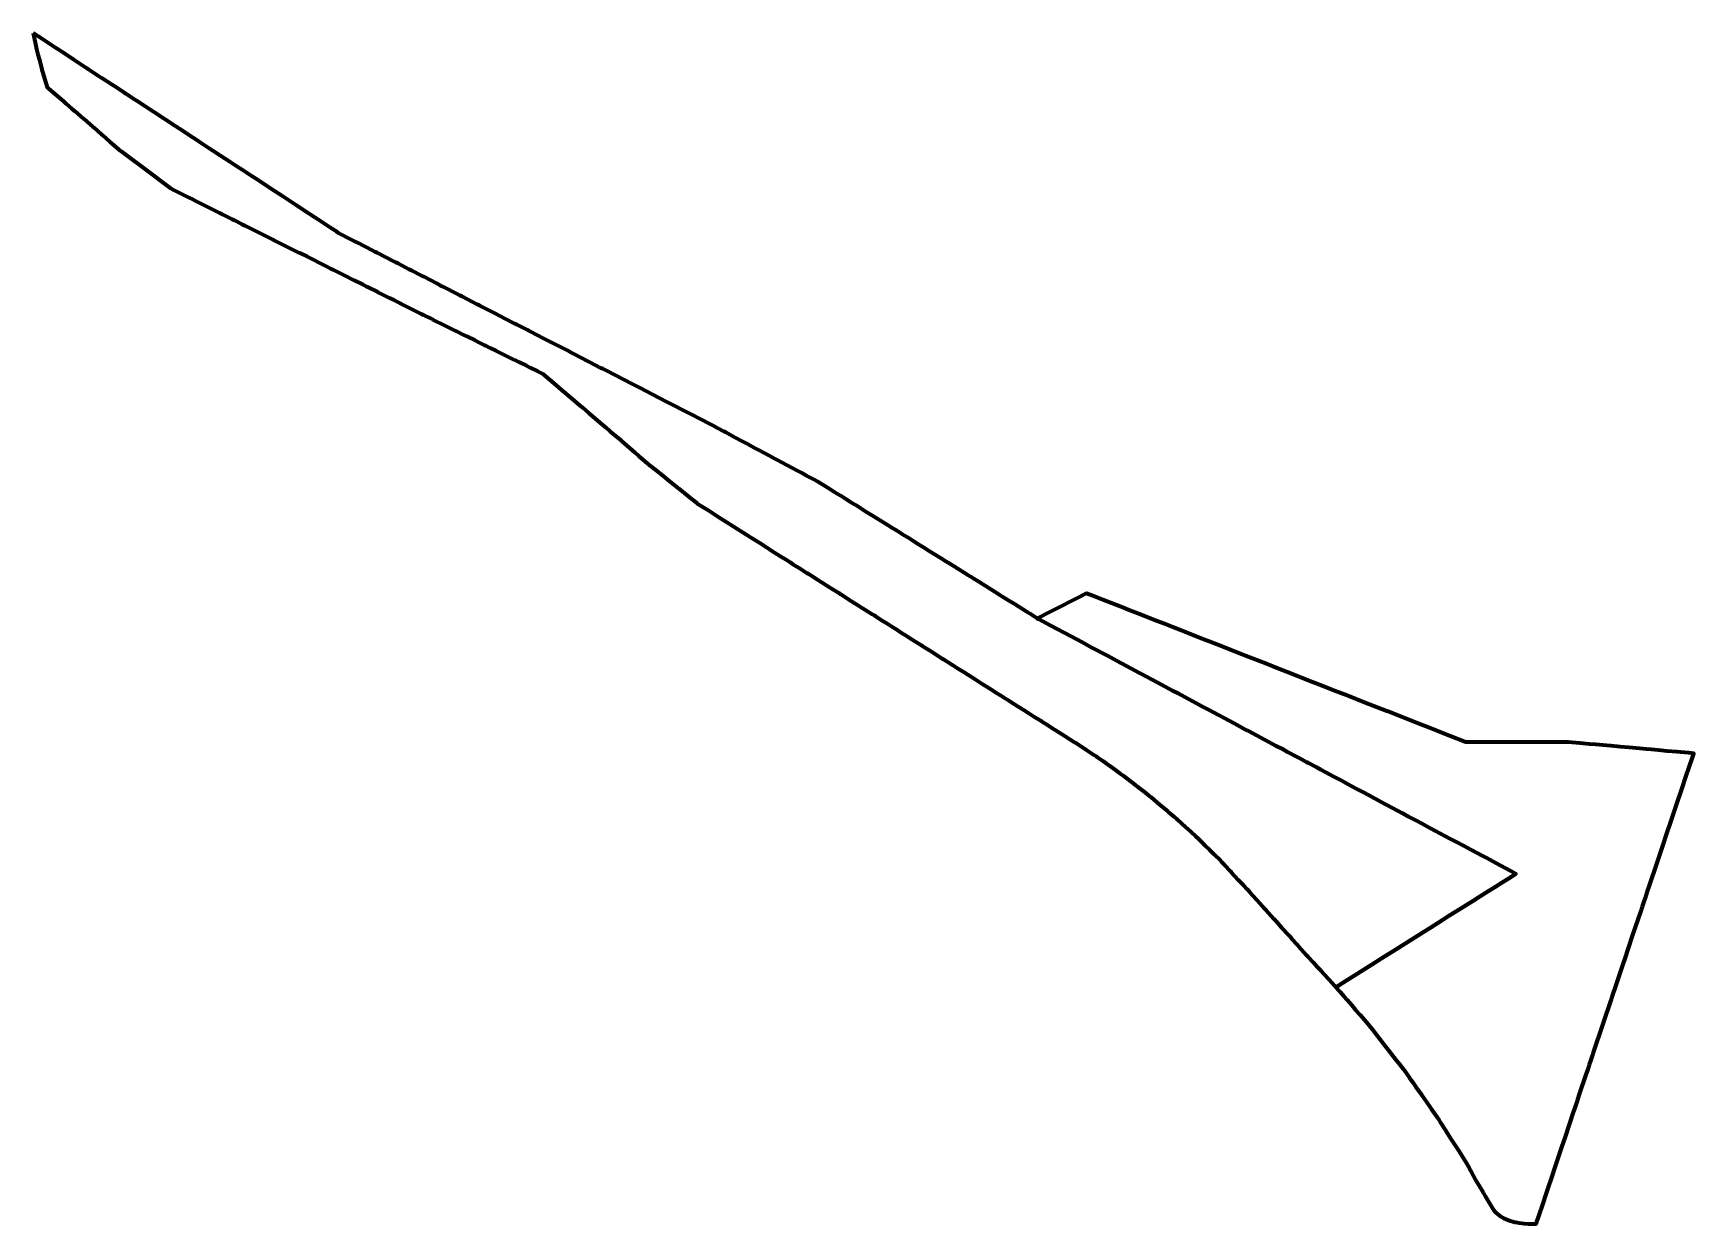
# Model space of a CAD drawing. Header units: metres. Extents: x 808009 to 808294, y 9156633 to 9156838.
import ezdxf

# ---------------------------------------------------------------- set-up
doc = ezdxf.new("R2010")
doc.units = ezdxf.units.M
doc.header["$MEASUREMENT"] = 0
doc.layers.add('2812-21194', color=1, linetype='Continuous')

msp = doc.modelspace()

# ---------------------------------------------------------------- linework, layer by layer
at = {"layer": '2812-21194', "color": 40, "lineweight": 70, "true_color": 0xffbb00}
msp.add_lwpolyline([(808008.56, 9156837.95), (808008.97, 9156836.04), (808009.14, 9156835.21), (808009.3, 9156834.5), (808009.36, 9156834.27), (808009.62, 9156833.36), (808010.02, 9156831.91), (808010.19, 9156831.31), (808010.73, 9156829.42), (808010.94, 9156828.68), (808011.19, 9156828.46), (808012.28, 9156827.51), (808013.75, 9156826.23), (808014.07, 9156825.96), (808014.2, 9156825.84), (808015.22, 9156824.95), (808015.7, 9156824.54), (808015.72, 9156824.52), (808017.21, 9156823.22), (808017.22, 9156823.22), (808017.31, 9156823.14), (808018.81, 9156821.83), (808018.97, 9156821.7), (808020.34, 9156820.51), (808020.4, 9156820.45), (808020.48, 9156820.38), (808021.77, 9156819.27), (808022.04, 9156819.03), (808023.31, 9156817.93), (808023.49, 9156817.77), (808023.69, 9156817.62), (808024.62, 9156816.93), (808027.75, 9156814.59), (808032.21, 9156811.25), (808032.53, 9156811.09), (808032.7, 9156811.01), (808035.47, 9156809.62), (808035.98, 9156809.36), (808036.4, 9156809.15), (808036.84, 9156808.93), (808038.13, 9156808.29), (808039.93, 9156807.39), (808040.6, 9156807.05), (808040.9, 9156806.9), (808041.19, 9156806.76), (808042.79, 9156805.95), (808043.18, 9156805.76), (808043.56, 9156805.57), (808044.59, 9156805.05), (808044.97, 9156804.86), (808046.34, 9156804.18), (808047.83, 9156803.43), (808048.09, 9156803.3), (808048.99, 9156802.85), (808049.78, 9156802.45), (808049.86, 9156802.41), (808054.25, 9156800.22), (808054.26, 9156800.21), (808054.4, 9156800.14), (808055.7, 9156799.49), (808056.62, 9156799.03), (808057.97, 9156798.35), (808058.77, 9156797.95), (808059.84, 9156797.42), (808060.11, 9156797.28), (808060.5, 9156797.09), (808061.95, 9156796.36), (808063.75, 9156795.46), (808065.27, 9156794.7), (808065.52, 9156794.57), (808065.78, 9156794.44), (808066.04, 9156794.32), (808067.8, 9156793.43), (808068.1, 9156793.28), (808069.83, 9156792.42), (808070.7, 9156791.98), (808071.71, 9156791.47), (808071.79, 9156791.43), (808073.51, 9156790.57), (808073.59, 9156790.53), (808075.34, 9156789.66), (808075.74, 9156789.46), (808076.13, 9156789.26), (808077.15, 9156788.76), (808077.3, 9156788.69), (808077.42, 9156788.63), (808079.28, 9156787.71), (808080.81, 9156786.95), (808081.12, 9156786.8), (808081.19, 9156786.76), (808082.75, 9156785.99), (808083.24, 9156785.75), (808084.57, 9156785.09), (808085.22, 9156784.77), (808086.22, 9156784.28), (808086.42, 9156784.18), (808087.17, 9156783.81), (808088.22, 9156783.29), (808089.27, 9156782.77), (808090.21, 9156782.3), (808091.21, 9156781.81), (808091.31, 9156781.76), (808092.1, 9156781.37), (808093.38, 9156780.74), (808094.02, 9156780.42), (808095.38, 9156779.75), (808095.8, 9156779.54), (808096.29, 9156779.3), (808096.3, 9156779.29), (808098.58, 9156777.35), (808099.51, 9156776.56), (808099.74, 9156776.36), (808099.77, 9156776.34), (808100.99, 9156775.3), (808101.25, 9156775.08), (808102.6, 9156773.93), (808102.82, 9156773.74), (808103.08, 9156773.52), (808104.13, 9156772.62), (808104.53, 9156772.28), (808105.6, 9156771.37), (808106.11, 9156770.93), (808107.1, 9156770.09), (808107.82, 9156769.47), (808108.79, 9156768.65), (808109.56, 9156767.99), (808109.85, 9156767.74), (808110.7, 9156767), (808111.17, 9156766.6), (808111.57, 9156766.25), (808112.03, 9156765.85), (808112.81, 9156765.17), (808113.15, 9156764.87), (808114.23, 9156763.93), (808114.41, 9156763.79), (808115.82, 9156762.66), (808116.17, 9156762.38), (808116.47, 9156762.14), (808116.97, 9156761.74), (808117.79, 9156761.08), (808119.51, 9156759.7), (808119.68, 9156759.56), (808121.25, 9156758.3), (808121.83, 9156757.83), (808122.82, 9156757.03), (808122.84, 9156757.02), (808123.11, 9156756.85), (808124.82, 9156755.77), (808126.39, 9156754.76), (808126.4, 9156754.76), (808126.59, 9156754.64), (808128.39, 9156753.5), (808128.58, 9156753.37), (808130.11, 9156752.41), (808130.27, 9156752.3), (808131.66, 9156751.42), (808131.84, 9156751.31), (808132.03, 9156751.19), (808133.59, 9156750.2), (808134.93, 9156749.36), (808135.27, 9156749.14), (808135.69, 9156748.87), (808137.07, 9156748), (808138.31, 9156747.22), (808138.82, 9156746.9), (808139.32, 9156746.58), (808140.55, 9156745.8), (808141.77, 9156745.03), (808141.92, 9156744.93), (808142.37, 9156744.65), (808143.74, 9156743.79), (808144.05, 9156743.58), (808144.36, 9156743.39), (808145.8, 9156742.48), (808147.19, 9156741.6), (808147.52, 9156741.39), (808147.54, 9156741.38), (808149.4, 9156740.21), (808150.62, 9156739.43), (808151.13, 9156739.11), (808151.7, 9156738.75), (808152.93, 9156737.97), (808153.27, 9156737.75), (808153.55, 9156737.58), (808154.66, 9156736.87), (808155.63, 9156736.26), (808156.33, 9156735.82), (808157.17, 9156735.29), (808158, 9156734.76), (808158.67, 9156734.34), (808159.02, 9156734.12), (808159.84, 9156733.6), (808161.3, 9156732.67), (808161.58, 9156732.5), (808163.26, 9156731.44), (808165.08, 9156730.29), (808165.2, 9156730.21), (808166.66, 9156729.29), (808166.95, 9156729.1), (808167.65, 9156728.66), (808168.76, 9156727.96), (808170.66, 9156726.75), (808171.88, 9156725.98), (808172.46, 9156725.62), (808173.47, 9156724.98), (808174.25, 9156724.49), (808175.2, 9156723.88), (808175.9, 9156723.44), (808176.28, 9156723.2), (808176.47, 9156723.08), (808177.47, 9156722.45), (808178.07, 9156722.07), (808179.09, 9156721.42), (808179.92, 9156720.9), (808180.78, 9156720.35), (808182.03, 9156719.57), (808182.1, 9156719.52), (808182.53, 9156719.25), (808182.84, 9156719.05), (808184.31, 9156718.12), (808184.43, 9156718.05), (808186.16, 9156716.96), (808187.78, 9156715.93), (808187.91, 9156715.84), (808187.94, 9156715.82), (808187.98, 9156715.8), (808189.67, 9156714.69), (808189.75, 9156714.63), (808191.1, 9156713.75), (808191.51, 9156713.49), (808191.6, 9156713.42), (808192.64, 9156712.68), (808193.26, 9156712.24), (808193.84, 9156711.82), (808194.96, 9156711.03), (808195.63, 9156710.55), (808196.15, 9156710.18), (808196.66, 9156709.78), (808198.15, 9156708.63), (808198.34, 9156708.48), (808198.41, 9156708.43), (808198.48, 9156708.37), (808199.88, 9156707.29), (808200.59, 9156706.73), (808200.94, 9156706.44), (808202.4, 9156705.21), (808203.82, 9156704.02), (808203.89, 9156703.95), (808204.89, 9156703.11), (808205.41, 9156702.64), (808205.47, 9156702.59), (808206.88, 9156701.3), (808206.98, 9156701.21), (808207, 9156701.19), (808207.08, 9156701.11), (808208.61, 9156699.71), (808209.04, 9156699.32), (808209.92, 9156698.46), (808210.17, 9156698.21), (808211.01, 9156697.38), (808211.74, 9156696.65), (808212.93, 9156695.47), (808213.04, 9156695.37), (808213.25, 9156695.15), (808213.57, 9156694.8), (808214.61, 9156693.69), (808214.72, 9156693.56), (808215.96, 9156692.23), (808216.17, 9156692.01), (808216.25, 9156691.93), (808216.52, 9156691.66), (808216.88, 9156691.3), (808217.47, 9156690.64), (808217.7, 9156690.39), (808217.91, 9156690.15), (808219.14, 9156688.79), (808219.65, 9156688.22), (808220.53, 9156687.25), (808220.61, 9156687.16), (808220.69, 9156687.07), (808222.07, 9156685.53), (808222.41, 9156685.16), (808223.42, 9156684.04), (808224.75, 9156682.56), (808224.81, 9156682.5), (808225.18, 9156682.09), (808226.14, 9156681.03), (808226.24, 9156680.91), (808226.35, 9156680.79), (808227.72, 9156679.27), (808227.94, 9156679.03), (808228.82, 9156678.07), (808229.13, 9156677.73), (808229.55, 9156677.27), (808230.22, 9156676.54), (808230.7, 9156676.03), (808231.54, 9156675.11), (808232.06, 9156674.55), (808232.52, 9156674.04), (808232.65, 9156673.9), (808232.77, 9156673.75), (808233.15, 9156673.99), (808234.58, 9156674.89), (808238.89, 9156677.6), (808239.53, 9156678.01), (808240.02, 9156678.32), (808240.68, 9156678.73), (808243.08, 9156680.25), (808245.72, 9156681.9), (808247.88, 9156683.27), (808248.9, 9156683.91), (808251.17, 9156685.34), (808252.22, 9156686), (808254.29, 9156687.3), (808255.62, 9156688.14), (808256.65, 9156688.79), (808256.92, 9156688.96), (808259.06, 9156690.3), (808260.39, 9156691.15), (808261.08, 9156691.58), (808262.39, 9156692.4), (808263.75, 9156693.26), (808262.92, 9156693.71), (808261.93, 9156694.23), (808260.36, 9156695.07), (808259.3, 9156695.64), (808258.66, 9156695.98), (808258.12, 9156696.27), (808256.89, 9156696.92), (808255.28, 9156697.78), (808255.28, 9156697.78), (808254.87, 9156698), (808253.32, 9156698.83), (808252.44, 9156699.3), (808248.99, 9156701.14), (808247.54, 9156701.91), (808246.57, 9156702.43), (808245.56, 9156702.97), (808245.21, 9156703.15), (808244.25, 9156703.67), (808244.18, 9156703.71), (808242.55, 9156704.57), (808241.37, 9156705.2), (808239.84, 9156706.02), (808239.78, 9156706.06), (808239.57, 9156706.16), (808239.37, 9156706.27), (808238.43, 9156706.77), (808238.41, 9156706.79), (808237.44, 9156707.3), (808236.19, 9156707.97), (808234.91, 9156708.65), (808234.91, 9156708.65), (808233.61, 9156709.35), (808232.22, 9156710.09), (808231.11, 9156710.68), (808230.11, 9156711.21), (808229.4, 9156711.59), (808227.99, 9156712.34), (808227.81, 9156712.44), (808226.5, 9156713.14), (808225.47, 9156713.69), (808225.05, 9156713.92), (808224.38, 9156714.27), (808223.6, 9156714.69), (808222.43, 9156715.31), (808221.27, 9156715.93), (808220.55, 9156716.32), (808217.79, 9156717.79), (808217.17, 9156718.12), (808215.31, 9156719.11), (808210.76, 9156721.54), (808209.88, 9156722.01), (808205.53, 9156724.33), (808204.69, 9156724.78), (808202.04, 9156726.2), (808199.27, 9156727.67), (808198.69, 9156727.98), (808198.29, 9156728.2), (808195.04, 9156729.93), (808193.49, 9156730.76), (808190.72, 9156732.24), (808189.08, 9156733.11), (808187.14, 9156734.14), (808183.63, 9156736.02), (808181.62, 9156737.09), (808181.36, 9156737.23), (808180.16, 9156737.98), (808179.77, 9156738.22), (808179.45, 9156738.42), (808177.57, 9156739.59), (808176.32, 9156740.37), (808175.29, 9156741.01), (808174.93, 9156741.23), (808174.14, 9156741.73), (808171.29, 9156743.5), (808170.46, 9156744.02), (808169.92, 9156744.35), (808169.41, 9156744.67), (808167.07, 9156746.13), (808166.33, 9156746.59), (808165.61, 9156747.04), (808164.8, 9156747.55), (808162.75, 9156748.82), (808161.78, 9156749.43), (808160.92, 9156749.96), (808159.95, 9156750.56), (808159.07, 9156751.12), (808158.16, 9156751.68), (808157.3, 9156752.22), (808156.36, 9156752.8), (808155.26, 9156753.49), (808152.99, 9156754.9), (808151.88, 9156755.59), (808151.2, 9156756.02), (808150.12, 9156756.69), (808149.4, 9156757.14), (808148.27, 9156757.84), (808147.54, 9156758.3), (808146.54, 9156758.92), (808145.67, 9156759.46), (808144.92, 9156759.93), (808143.71, 9156760.68), (808143.66, 9156760.72), (808142.89, 9156761.13), (808141.67, 9156761.78), (808140.77, 9156762.26), (808139.98, 9156762.69), (808136.66, 9156764.46), (808136.2, 9156764.71), (808135.71, 9156764.97), (808135.31, 9156765.18), (808133.45, 9156766.18), (808132.78, 9156766.54), (808131.45, 9156767.25), (808130.52, 9156767.75), (808129.45, 9156768.32), (808127.72, 9156769.25), (808127.41, 9156769.41), (808126.42, 9156769.93), (808125.52, 9156770.4), (808122.96, 9156771.74), (808122.32, 9156772.07), (808121.28, 9156772.61), (808119.9, 9156773.32), (808119.41, 9156773.58), (808117.68, 9156774.46), (808117.35, 9156774.63), (808116.59, 9156775.02), (808116.24, 9156775.2), (808113.07, 9156776.84), (808112.07, 9156777.35), (808109.91, 9156778.46), (808108.93, 9156778.96), (808107.04, 9156779.94), (808106.61, 9156780.16), (808106.28, 9156780.32), (808104.3, 9156781.34), (808103.64, 9156781.69), (808103.54, 9156781.74), (808100.95, 9156783.07), (808100.61, 9156783.25), (808098.02, 9156784.58), (808097.67, 9156784.76), (808097.51, 9156784.83), (808096.06, 9156785.58), (808095.65, 9156785.79), (808093.89, 9156786.7), (808093.56, 9156786.87), (808091.76, 9156787.79), (808091.45, 9156787.95), (808091.12, 9156788.12), (808088.69, 9156789.37), (808088.29, 9156789.58), (808085.55, 9156790.99), (808085.24, 9156791.15), (808084.98, 9156791.28), (808082.39, 9156792.61), (808081.99, 9156792.82), (808081.58, 9156793.03), (808079.21, 9156794.25), (808078.62, 9156794.55), (808078.01, 9156794.87), (808075.83, 9156795.99), (808075.31, 9156796.25), (808073.69, 9156797.09), (808073.29, 9156797.29), (808071.36, 9156798.29), (808070.98, 9156798.48), (808070.61, 9156798.67), (808067.77, 9156800.13), (808067.38, 9156800.33), (808066.95, 9156800.55), (808064.45, 9156801.84), (808063.83, 9156802.16), (808063.34, 9156802.41), (808061.13, 9156803.55), (808060.76, 9156803.79), (808060.2, 9156804.15), (808059.56, 9156804.57), (808057.65, 9156805.82), (808057.02, 9156806.24), (808055.25, 9156807.39), (808054.51, 9156807.88), (808053.72, 9156808.39), (808051.63, 9156809.76), (808050.81, 9156810.3), (808050.21, 9156810.69), (808049.4, 9156811.22), (808047.09, 9156812.74), (808046.05, 9156813.42), (808044.52, 9156814.42), (808043.62, 9156815.01), (808042.41, 9156815.8), (808041.59, 9156816.34), (808040.77, 9156816.87), (808039.48, 9156817.72), (808038.85, 9156818.12), (808037.67, 9156818.9), (808037.13, 9156819.25), (808036.71, 9156819.53), (808035.48, 9156820.33), (808034.18, 9156821.19), (808033.74, 9156821.47), (808032.33, 9156822.39), (808031.88, 9156822.69), (808030.5, 9156823.59), (808030.07, 9156823.88), (808028.61, 9156824.83), (808028.27, 9156825.05), (808027.94, 9156825.27), (808026.43, 9156826.25), (808026.18, 9156826.42), (808024.48, 9156827.53), (808024.27, 9156827.67), (808022.42, 9156828.88), (808022.17, 9156829.05), (808020.37, 9156830.22), (808020, 9156830.46), (808018.09, 9156831.71), (808017.78, 9156831.92), (808017.47, 9156832.12), (808015.53, 9156833.39), (808015.14, 9156833.65), (808013.5, 9156834.72), (808012.98, 9156835.06), (808012.38, 9156835.45), (808010.83, 9156836.47), (808010.14, 9156836.92)], close=True, dxfattribs=at)
at = {"layer": '2812-21194', "color": 5, "lineweight": 70, "true_color": 0x0000ff}
msp.add_lwpolyline([(808181.36, 9156737.23), (808181.62, 9156737.09), (808183.63, 9156736.02), (808187.14, 9156734.14), (808189.08, 9156733.11), (808190.72, 9156732.24), (808193.49, 9156730.76), (808195.04, 9156729.93), (808198.29, 9156728.2), (808198.69, 9156727.98), (808199.27, 9156727.67), (808202.04, 9156726.2), (808204.69, 9156724.78), (808205.53, 9156724.33), (808209.88, 9156722.01), (808210.76, 9156721.54), (808215.31, 9156719.11), (808217.17, 9156718.12), (808217.79, 9156717.79), (808220.55, 9156716.32), (808221.27, 9156715.93), (808222.43, 9156715.31), (808223.6, 9156714.69), (808224.38, 9156714.27), (808225.05, 9156713.92), (808225.47, 9156713.69), (808226.5, 9156713.14), (808227.81, 9156712.44), (808227.99, 9156712.34), (808229.4, 9156711.59), (808230.11, 9156711.21), (808231.11, 9156710.68), (808232.22, 9156710.09), (808233.61, 9156709.35), (808234.91, 9156708.65), (808234.91, 9156708.65), (808236.19, 9156707.97), (808237.44, 9156707.3), (808238.41, 9156706.79), (808238.43, 9156706.77), (808239.37, 9156706.27), (808239.57, 9156706.16), (808239.78, 9156706.06), (808239.84, 9156706.02), (808241.37, 9156705.2), (808242.55, 9156704.57), (808244.18, 9156703.71), (808244.25, 9156703.67), (808245.21, 9156703.15), (808245.56, 9156702.97), (808246.57, 9156702.43), (808247.54, 9156701.91), (808248.99, 9156701.14), (808252.44, 9156699.3), (808253.32, 9156698.83), (808254.87, 9156698), (808255.28, 9156697.78), (808255.28, 9156697.78), (808256.89, 9156696.92), (808258.12, 9156696.27), (808258.66, 9156695.98), (808259.3, 9156695.64), (808260.36, 9156695.07), (808261.93, 9156694.23), (808262.92, 9156693.71), (808263.75, 9156693.26), (808262.39, 9156692.4), (808261.08, 9156691.58), (808260.39, 9156691.15), (808259.06, 9156690.3), (808256.92, 9156688.96), (808256.65, 9156688.79), (808255.62, 9156688.14), (808254.29, 9156687.3), (808252.22, 9156686), (808251.17, 9156685.34), (808248.9, 9156683.91), (808247.88, 9156683.27), (808245.72, 9156681.9), (808243.08, 9156680.25), (808240.68, 9156678.73), (808240.02, 9156678.32), (808239.53, 9156678.01), (808238.89, 9156677.6), (808234.58, 9156674.89), (808233.15, 9156673.99), (808232.77, 9156673.75), (808233.42, 9156673.01), (808234.12, 9156672.2), (808234.69, 9156671.54), (808235.48, 9156670.63), (808236.16, 9156669.84), (808236.92, 9156668.97), (808237.6, 9156668.18), (808238.31, 9156667.36), (808238.43, 9156667.23), (808239.04, 9156666.44), (808239.74, 9156665.55), (808240.37, 9156664.74), (808240.92, 9156664.03), (808241.54, 9156663.23), (808241.74, 9156662.98), (808242.72, 9156661.72), (808243.14, 9156661.19), (808243.45, 9156660.78), (808244.31, 9156659.68), (808244.6, 9156659.31), (808245.31, 9156658.29), (808245.5, 9156658.03), (808246.04, 9156657.26), (808246.22, 9156657), (808246.47, 9156656.65), (808247.41, 9156655.31), (808247.58, 9156655.07), (808248.8, 9156653.33), (808249.18, 9156652.79), (808250.17, 9156651.39), (808250.26, 9156651.25), (808250.52, 9156650.84), (808250.73, 9156650.51), (808251.56, 9156649.21), (808251.74, 9156648.92), (808252.22, 9156648.17), (808252.62, 9156647.55), (808253.95, 9156645.46), (808254.44, 9156644.69), (808254.91, 9156643.96), (808255.03, 9156643.77), (808255.73, 9156642.52), (808255.77, 9156642.44), (808255.96, 9156642.1), (808256.37, 9156641.35), (808256.87, 9156640.49), (808258.08, 9156638.43), (808258.14, 9156638.32), (808258.45, 9156637.79), (808259.14, 9156636.61), (808259.49, 9156636.03), (808259.66, 9156635.74), (808259.89, 9156635.44), (808260.17, 9156635.08), (808260.32, 9156634.93), (808260.89, 9156634.46), (808261.1, 9156634.3), (808261.14, 9156634.27), (808261.19, 9156634.24), (808261.33, 9156634.15), (808261.35, 9156634.13), (808261.67, 9156633.97), (808262.05, 9156633.82), (808262.75, 9156633.52), (808263.19, 9156633.39), (808263.52, 9156633.32), (808263.62, 9156633.29), (808263.71, 9156633.28), (808264.29, 9156633.2), (808265.18, 9156633.05), (808265.84, 9156633.02), (808265.92, 9156633.02), (808266.07, 9156633.02), (808266.19, 9156633.02), (808266.58, 9156633.03), (808267.24, 9156633.02), (808267.37, 9156633.41), (808267.57, 9156633.98), (808268.03, 9156635.36), (808268.05, 9156635.43), (808268.06, 9156635.45), (808269.29, 9156639.14), (808269.92, 9156641.01), (808270.5, 9156642.74), (808271.6, 9156646.03), (808271.71, 9156646.36), (808272.19, 9156647.8), (808273.68, 9156652.23), (808273.92, 9156652.97), (808274.28, 9156654.03), (808274.41, 9156654.43), (808274.77, 9156655.49), (808275.79, 9156658.53), (808276.15, 9156659.63), (808276.42, 9156660.41), (808276.58, 9156660.91), (808276.92, 9156661.92), (808277.11, 9156662.49), (808277.23, 9156662.85), (808278.65, 9156667.08), (808278.83, 9156667.63), (808280.13, 9156671.51), (808280.33, 9156672.11), (808281, 9156674.09), (808282.26, 9156677.86), (808282.48, 9156678.51), (808283.83, 9156682.56), (808285.22, 9156686.71), (808285.53, 9156687.62), (808285.76, 9156688.31), (808286.03, 9156689.1), (808286.35, 9156690.09), (808286.75, 9156691.27), (808288, 9156694.99), (808288.45, 9156696.33), (808289.04, 9156698.09), (808289.74, 9156700.2), (808290.42, 9156702.23), (808290.59, 9156702.72), (808291.57, 9156705.66), (808292.13, 9156707.33), (808293.24, 9156710.66), (808293.3, 9156710.83), (808293.31, 9156710.86), (808293.33, 9156710.91), (808294.35, 9156713.97), (808293.43, 9156714.06), (808291.47, 9156714.23), (808289.71, 9156714.39), (808288.72, 9156714.48), (808288.23, 9156714.53), (808287.1, 9156714.63), (808286.23, 9156714.71), (808285.66, 9156714.76), (808283.84, 9156714.92), (808283.24, 9156714.98), (808281.69, 9156715.12), (808280.1, 9156715.26), (808279.41, 9156715.32), (808277.5, 9156715.5), (808276.4, 9156715.6), (808274.74, 9156715.75), (808272.78, 9156715.92), (808272.69, 9156715.93), (808269.5, 9156715.93), (808269.11, 9156715.93), (808268.85, 9156715.93), (808266.27, 9156715.93), (808265.73, 9156715.93), (808262.73, 9156715.93), (808260.66, 9156715.93), (808258.88, 9156715.93), (808256.2, 9156715.93), (808255.1, 9156715.93), (808254.95, 9156715.99), (808252.62, 9156716.9), (808251.28, 9156717.43), (808250.03, 9156717.92), (808248.89, 9156718.37), (808246.9, 9156719.15), (808245.2, 9156719.82), (808241.73, 9156721.17), (808241.55, 9156721.25), (808240.79, 9156721.54), (808237.82, 9156722.71), (808234.69, 9156723.93), (808232.52, 9156724.78), (808230.37, 9156725.63), (808228.76, 9156726.26), (808227.44, 9156726.78), (808225.32, 9156727.61), (808222.47, 9156728.73), (808220.79, 9156729.39), (808217.18, 9156730.8), (808216.63, 9156731.02), (808213.56, 9156732.22), (808212.61, 9156732.59), (808210.49, 9156733.42), (808209.31, 9156733.89), (808207.46, 9156734.61), (808206.04, 9156735.17), (808204.69, 9156735.7), (808203.26, 9156736.26), (808201.99, 9156736.76), (808200.38, 9156737.39), (808199.44, 9156737.76), (808197, 9156738.71), (808196.18, 9156739.04), (808195.61, 9156739.26), (808192.63, 9156740.43), (808190.92, 9156741.1), (808189.82, 9156741.53), (808189.79, 9156741.51), (808188.11, 9156740.66), (808184.48, 9156738.82), (808183.58, 9156738.36)], close=True, dxfattribs=at)

doc.saveas('drawing.dxf')
